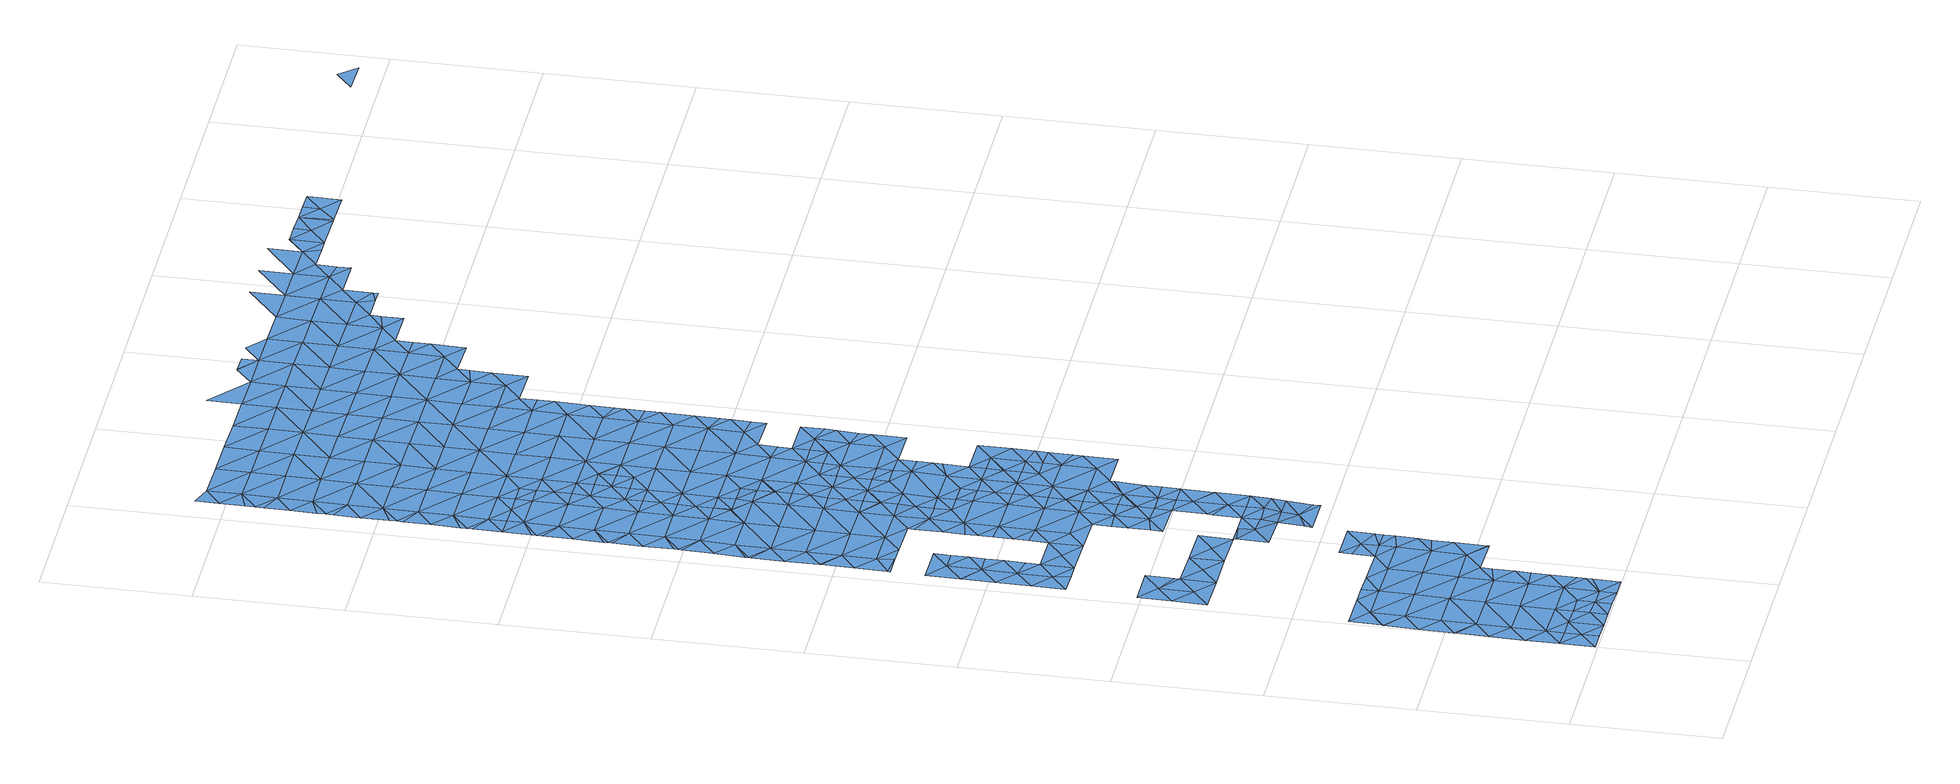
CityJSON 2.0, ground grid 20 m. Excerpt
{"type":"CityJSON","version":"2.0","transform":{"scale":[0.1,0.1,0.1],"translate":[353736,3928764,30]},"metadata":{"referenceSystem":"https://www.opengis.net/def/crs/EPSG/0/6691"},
"CityObjects":{
"waterbody1":{"type":"WaterBody","attributes":{"name":"4","class":"1140","function":"1","WaterBodyRiverFloodingRiskAttribute.description":"6","WaterBodyRiverFloodingRiskAttribute.rankOrg":"1","WaterBodyRiverFloodingRiskAttribute.adminType":"2","WaterBodyRiverFloodingRiskAttribute.scale":"L1"},"geometry":[{"type":"MultiSurface","lod":"1","boundaries":[[[0,1,2]],[[0,2,3]],[[4,1,0]],[[4,5,1]],[[4,6,5]],[[5,7,1]],[[8,7,5]],[[7,2,1]],[[9,0,3]],[[10,3,2]],[[9,3,11]],[[3,12,11]],[[10,12,3]]]}]},
"waterbody2":{"type":"WaterBody","attributes":{"name":"4","class":"1140","function":"1","WaterBodyRiverFloodingRiskAttribute.description":"6","WaterBodyRiverFloodingRiskAttribute.rankOrg":"2","WaterBodyRiverFloodingRiskAttribute.adminType":"2","WaterBodyRiverFloodingRiskAttribute.scale":"L1"},"geometry":[{"type":"MultiSurface","lod":"1","boundaries":[[[13,2,14]],[[8,5,15]],[[15,16,17]],[[18,19,20]],[[21,22,23]],[[2,7,14]],[[7,8,14]],[[24,22,21]],[[24,25,22]],[[25,13,22]],[[22,13,14]],[[22,14,23]],[[8,23,14]],[[15,23,8]],[[17,23,15]],[[26,23,17]],[[27,21,28]],[[27,28,29]],[[27,29,19]],[[20,19,30]],[[31,20,30]],[[32,33,20]],[[20,31,34]],[[20,34,32]],[[32,34,35]],[[36,37,38]],[[32,35,36]],[[32,36,38]],[[38,39,32]],[[39,40,41]],[[38,40,39]],[[42,40,38]],[[37,42,38]],[[37,43,42]],[[44,45,41]],[[45,39,41]],[[45,33,39]],[[46,33,45]],[[33,46,18]],[[47,18,46]],[[18,47,27]],[[27,47,24]],[[24,47,48]],[[47,49,48]],[[49,47,50]],[[51,50,46]],[[10,2,13]],[[6,52,5]],[[5,52,15]],[[15,52,53]],[[53,16,15]],[[45,54,51]],[[54,45,44]],[[32,39,33]],[[51,46,45]],[[33,18,20]],[[47,46,50]],[[18,27,19]],[[21,27,24]],[[24,48,25]],[[55,13,25]],[[56,23,26]],[[23,56,21]],[[57,21,56]],[[28,21,57]],[[51,58,59]],[[51,60,58]],[[54,60,51]],[[61,49,50]],[[62,49,61]],[[59,50,51]],[[63,50,59]],[[12,13,64]],[[10,13,12]],[[48,49,62]],[[61,50,63]],[[65,48,62]],[[48,65,66]],[[48,66,25]],[[66,55,25]],[[64,13,55]]]}]},
"waterbody3":{"type":"WaterBody","attributes":{"name":"4","class":"1140","function":"1","WaterBodyRiverFloodingRiskAttribute.description":"6","WaterBodyRiverFloodingRiskAttribute.rankOrg":"1","WaterBodyRiverFloodingRiskAttribute.adminType":"2","WaterBodyRiverFloodingRiskAttribute.scale":"L1"},"geometry":[{"type":"MultiSurface","lod":"1","boundaries":[[[67,68,69]],[[69,68,70]],[[71,67,72]],[[73,72,74]],[[75,76,74]],[[73,74,77]],[[78,72,73]],[[79,70,68]],[[71,79,67]],[[72,75,74]],[[79,68,67]],[[71,72,78]],[[71,78,79]],[[73,77,80]],[[81,77,74]],[[76,81,74]],[[78,73,80]]]}]},
"waterbody4":{"type":"WaterBody","attributes":{"name":"4","class":"1140","function":"1","WaterBodyRiverFloodingRiskAttribute.description":"6","WaterBodyRiverFloodingRiskAttribute.rankOrg":"1","WaterBodyRiverFloodingRiskAttribute.adminType":"2","WaterBodyRiverFloodingRiskAttribute.scale":"L1"},"geometry":[{"type":"MultiSurface","lod":"1","boundaries":[[[82,42,43]],[[42,82,83]],[[82,84,83]],[[83,84,85]],[[40,42,83]],[[40,83,86]],[[85,86,83]]]}]},
"waterbody5":{"type":"WaterBody","attributes":{"name":"4","class":"1140","function":"1","WaterBodyRiverFloodingRiskAttribute.description":"6","WaterBodyRiverFloodingRiskAttribute.rankOrg":"1","WaterBodyRiverFloodingRiskAttribute.adminType":"2","WaterBodyRiverFloodingRiskAttribute.scale":"L1"},"geometry":[{"type":"MultiSurface","lod":"1","boundaries":[[[87,88,70]],[[88,89,90]],[[91,89,92]],[[88,87,89]],[[87,92,89]],[[93,89,91]],[[93,90,89]]]}]},
"waterbody6":{"type":"WaterBody","attributes":{"name":"4","class":"1140","function":"1","WaterBodyRiverFloodingRiskAttribute.description":"6","WaterBodyRiverFloodingRiskAttribute.rankOrg":"1","WaterBodyRiverFloodingRiskAttribute.adminType":"2","WaterBodyRiverFloodingRiskAttribute.scale":"L1"},"geometry":[{"type":"MultiSurface","lod":"1","boundaries":[[[94,95,96]],[[94,91,97]],[[98,94,96]],[[97,95,94]],[[94,98,99]],[[94,99,100]],[[100,91,94]]]}]},
"waterbody7":{"type":"WaterBody","attributes":{"name":"4","class":"1140","function":"1","WaterBodyRiverFloodingRiskAttribute.description":"6","WaterBodyRiverFloodingRiskAttribute.rankOrg":"2","WaterBodyRiverFloodingRiskAttribute.adminType":"2","WaterBodyRiverFloodingRiskAttribute.scale":"L1"},"geometry":[{"type":"MultiSurface","lod":"1","boundaries":[[[93,101,90]],[[102,90,101]],[[101,103,102]],[[101,104,103]],[[100,104,101]],[[104,100,99]],[[101,93,100]],[[93,91,100]]]}]},
"waterbody8":{"type":"WaterBody","attributes":{"name":"4","class":"1140","function":"1","WaterBodyRiverFloodingRiskAttribute.description":"6","WaterBodyRiverFloodingRiskAttribute.rankOrg":"2","WaterBodyRiverFloodingRiskAttribute.adminType":"2","WaterBodyRiverFloodingRiskAttribute.scale":"L1"},"geometry":[{"type":"MultiSurface","lod":"1","boundaries":[[[105,106,107]],[[108,107,109]],[[110,111,108]],[[107,106,109]],[[110,108,109]],[[112,111,110]],[[113,112,110]],[[109,106,114]],[[114,115,109]],[[116,113,117]],[[117,118,119]],[[120,121,122]],[[123,124,125]],[[115,126,109]],[[113,110,117]],[[119,116,117]],[[125,124,127]],[[128,123,125]],[[120,129,121]],[[110,109,126]],[[117,130,118]],[[131,132,129]],[[133,130,134]],[[122,135,120]],[[136,137,138]],[[139,117,110]],[[133,118,130]],[[140,141,142]],[[143,136,138]],[[141,128,125]],[[140,128,141]],[[132,131,144]],[[127,145,125]],[[131,129,120]],[[110,126,146]],[[135,147,120]],[[148,149,150]],[[110,146,139]],[[149,134,130]],[[148,134,149]],[[151,152,144]],[[153,142,154]],[[155,156,143]],[[157,153,154]],[[131,151,144]],[[143,138,155]],[[142,141,154]],[[158,157,154]],[[151,159,152]],[[117,160,130]],[[138,161,155]],[[162,141,125]],[[163,145,164]],[[160,117,139]],[[165,125,145]],[[159,166,167]],[[147,168,120]],[[163,150,149]],[[164,150,163]],[[120,168,131]],[[169,158,170]],[[130,171,149]],[[172,156,155]],[[173,156,172]],[[141,174,154]],[[167,166,175]],[[158,154,170]],[[176,169,170]],[[177,173,172]],[[161,178,155]],[[160,179,130]],[[159,151,166]],[[171,180,149]],[[165,145,163]],[[131,181,151]],[[182,176,170]],[[183,176,182]],[[184,185,186]],[[187,168,147]],[[180,188,149]],[[185,177,172]],[[130,179,171]],[[184,177,185]],[[189,190,154]],[[168,181,131]],[[162,125,165]],[[191,183,182]],[[141,162,174]],[[189,154,174]],[[192,193,191]],[[194,175,166]],[[163,149,188]],[[195,175,194]],[[170,154,190]],[[155,196,172]],[[197,195,194]],[[198,199,197]],[[192,178,200]],[[201,202,163]],[[196,155,178]],[[160,139,203]],[[192,191,182]],[[204,186,185]],[[200,193,192]],[[163,188,201]],[[202,205,163]],[[194,198,197]],[[206,207,170]],[[199,198,208]],[[206,170,190]],[[165,163,205]],[[182,170,207]],[[209,171,179]],[[187,210,168]],[[166,151,211]],[[212,174,162]],[[203,213,160]],[[214,215,216]],[[160,213,179]],[[196,217,172]],[[196,178,192]],[[198,218,208]],[[165,219,162]],[[185,220,204]],[[221,216,215]],[[151,181,211]],[[222,165,205]],[[223,192,182]],[[224,221,215]],[[225,220,185]],[[226,208,218]],[[213,227,179]],[[228,181,168]],[[219,165,222]],[[179,229,209]],[[210,228,168]],[[230,226,218]],[[219,231,162]],[[232,225,185]],[[230,233,234]],[[235,210,236]],[[237,166,211]],[[185,172,232]],[[236,224,235]],[[194,166,238]],[[234,233,239]],[[229,179,227]],[[212,162,240]],[[241,196,192]],[[224,215,235]],[[182,207,223]],[[233,230,218]],[[214,242,215]],[[172,217,232]],[[162,231,240]],[[238,166,237]],[[198,194,238]],[[243,218,198]],[[235,228,210]],[[223,241,192]],[[239,244,245]],[[223,207,246]],[[211,181,247]],[[248,237,211]],[[232,249,225]],[[239,233,244]],[[250,233,218]],[[241,251,196]],[[243,198,238]],[[252,215,242]],[[253,225,249]],[[181,228,247]],[[254,249,242]],[[246,255,223]],[[254,253,249]],[[217,196,251]],[[235,215,252]],[[256,238,237]],[[235,257,228]],[[217,258,232]],[[259,241,223]],[[250,218,243]],[[233,260,244]],[[211,247,248]],[[261,259,223]],[[261,223,255]],[[250,260,233]],[[242,249,252]],[[262,261,255]],[[217,251,263]],[[256,237,248]],[[235,252,257]],[[257,264,228]],[[228,265,247]],[[266,241,259]],[[260,267,244]],[[249,232,258]],[[264,265,228]],[[251,241,268]],[[217,263,258]],[[268,241,266]],[[243,238,269]],[[247,265,248]],[[238,256,269]],[[243,270,250]],[[252,249,271]],[[268,272,251]],[[273,257,252]],[[249,258,271]],[[274,243,269]],[[250,270,260]],[[275,273,252]],[[275,252,271]],[[257,273,264]],[[276,267,260]],[[263,251,277]],[[278,269,256]],[[243,274,270]],[[248,265,279]],[[256,248,280]],[[281,272,268]],[[270,276,260]],[[277,251,272]],[[258,263,277]],[[282,265,264]],[[280,248,279]],[[271,258,283]],[[283,258,277]],[[274,269,278]],[[282,264,273]],[[256,280,278]],[[265,284,279]],[[274,285,270]],[[286,272,281]],[[267,276,287]],[[275,271,288]],[[277,272,289]],[[289,272,286]],[[290,265,282]],[[271,283,288]],[[291,274,278]],[[275,292,273]],[[270,285,276]],[[277,293,283]],[[294,277,289]],[[292,282,273]],[[295,278,280]],[[277,294,293]],[[265,290,284]],[[275,288,296]],[[274,291,285]],[[276,297,287]],[[293,298,283]],[[280,279,295]],[[285,297,276]],[[292,275,296]],[[299,290,282]],[[288,283,298]],[[279,284,295]],[[292,299,282]],[[300,296,288]],[[301,300,288]],[[288,298,301]],[[291,278,302]],[[290,303,284]],[[302,278,295]],[[291,304,285]],[[287,297,305]],[[306,296,300]],[[292,296,307]],[[296,306,307]],[[304,291,302]],[[290,299,303]],[[308,299,292]],[[309,284,303]],[[292,307,308]],[[295,310,302]],[[297,311,305]],[[295,284,310]],[[308,312,299]],[[285,304,313]],[[297,285,311]],[[312,314,299]],[[303,299,314]],[[284,309,310]],[[285,313,311]],[[311,315,305]],[[304,302,316]],[[303,317,309]],[[302,310,316]],[[303,314,317]],[[313,304,318]],[[309,319,310]],[[318,304,316]],[[317,319,309]],[[313,320,311]],[[320,315,311]],[[321,313,318]],[[314,322,317]],[[320,313,321]],[[323,324,315]],[[310,319,325]],[[316,310,326]],[[320,323,315]],[[322,327,317]],[[317,327,319]],[[318,316,326]],[[310,325,326]],[[327,328,319]],[[319,329,325]],[[321,318,330]],[[330,318,326]],[[331,320,321]],[[319,328,329]],[[325,332,326]],[[333,321,330]],[[320,331,323]],[[325,329,332]],[[321,333,331]],[[334,326,332]],[[330,335,333]],[[329,336,332]],[[337,323,338]],[[330,326,335]],[[323,331,338]],[[335,326,334]],[[339,337,338]],[[340,331,333]],[[341,334,332]],[[342,339,338]],[[340,338,331]],[[343,333,335]],[[332,336,341]],[[341,344,334]],[[340,333,343]],[[335,334,345]],[[345,334,344]],[[346,347,338]],[[340,346,338]],[[335,348,343]],[[348,335,345]],[[349,346,340]],[[345,350,348]],[[343,348,351]],[[340,343,349]],[[343,351,349]],[[348,352,351]],[[353,352,348]],[[348,350,353]],[[346,349,354]],[[351,352,355]],[[349,351,356]],[[357,355,352]],[[354,349,356]],[[351,355,356]],[[358,359,354]],[[357,360,355]],[[358,354,356]],[[360,361,355]],[[360,357,362]],[[356,355,361]],[[358,356,363]],[[356,361,363]],[[364,358,363]],[[361,365,363]],[[366,358,364]],[[367,368,363]],[[363,368,364]],[[367,363,365]],[[368,369,364]],[[369,370,364]],[[371,369,368]],[[372,369,371]],[[373,369,372]],[[369,373,374]],[[373,372,375]],[[376,375,372]],[[377,373,375]],[[375,378,377]],[[376,378,375]],[[379,378,376]],[[379,380,378]],[[381,378,380]],[[380,379,382]],[[382,383,380]],[[381,380,383]],[[384,385,386]]]}]},
"waterbody9":{"type":"WaterBody","attributes":{"name":"4","class":"1140","function":"1","WaterBodyRiverFloodingRiskAttribute.description":"6","WaterBodyRiverFloodingRiskAttribute.rankOrg":"1","WaterBodyRiverFloodingRiskAttribute.adminType":"2","WaterBodyRiverFloodingRiskAttribute.scale":"L1"},"geometry":[{"type":"MultiSurface","lod":"1","boundaries":[[[387,90,388]],[[105,389,390]],[[114,390,391]],[[102,103,388]],[[103,392,388]],[[388,392,390]],[[388,390,389]],[[114,106,390]],[[106,105,390]],[[388,389,387]],[[388,90,102]],[[391,390,392]]]}]},
"waterbody10":{"type":"WaterBody","attributes":{"name":"4","class":"1140","function":"1","WaterBodyRiverFloodingRiskAttribute.description":"6","WaterBodyRiverFloodingRiskAttribute.rankOrg":"1","WaterBodyRiverFloodingRiskAttribute.adminType":"2","WaterBodyRiverFloodingRiskAttribute.scale":"L1"},"geometry":[{"type":"MultiSurface","lod":"1","boundaries":[[[108,393,107]],[[107,393,105]],[[105,393,394]],[[395,394,393]],[[396,397,398]],[[398,399,396]],[[398,400,399]],[[401,402,403]],[[404,401,403]],[[405,406,407]],[[407,406,408]],[[407,408,409]],[[410,411,412]],[[413,412,414]],[[415,416,417]],[[418,413,414]],[[415,137,136]],[[161,138,418]],[[143,419,136]],[[173,420,156]],[[421,422,423]],[[422,421,424]],[[421,216,424]],[[214,216,425]],[[220,253,425]],[[225,253,220]],[[214,425,242]],[[253,242,425]],[[242,253,254]],[[204,220,425]],[[186,204,425]],[[186,425,216]],[[186,216,421]],[[156,420,419]],[[426,427,428]],[[428,429,430]],[[427,429,428]],[[416,415,427]],[[415,136,419]],[[236,210,187]],[[422,431,432]],[[433,431,422]],[[434,431,433]],[[422,432,435]],[[436,423,435]],[[437,423,436]],[[437,438,423]],[[439,438,437]],[[440,438,439]],[[441,397,442]],[[397,441,400]],[[400,441,443]],[[415,419,427]],[[427,419,429]],[[429,419,420]],[[429,420,438]],[[178,161,200]],[[183,414,176]],[[169,176,444]],[[444,412,411]],[[414,412,444]],[[414,444,176]],[[183,191,414]],[[418,414,191]],[[418,191,193]],[[143,156,419]],[[200,418,193]],[[138,137,418]],[[415,418,137]],[[418,415,413]],[[413,415,417]],[[413,417,412]],[[417,410,412]],[[410,409,411]],[[411,409,408]],[[445,446,408]],[[447,446,445]],[[446,447,128]],[[140,446,128]],[[200,161,418]],[[400,398,397]],[[397,448,442]],[[443,441,449]],[[450,451,452]],[[451,453,454]],[[430,429,440]],[[440,429,438]],[[423,422,435]],[[434,433,122]],[[135,122,433]],[[433,147,135]],[[433,422,424]],[[216,221,424]],[[140,142,446]],[[123,128,447]],[[445,455,447]],[[406,445,408]],[[451,450,453]],[[456,403,402]],[[457,456,402]],[[458,442,448]],[[458,452,442]],[[459,452,458]],[[456,457,396]],[[460,395,393]],[[461,462,463]],[[461,460,462]],[[462,460,393]],[[112,462,111]],[[133,134,464]],[[403,456,464]],[[464,465,403]],[[145,127,164]],[[466,447,455]],[[450,452,459]],[[148,465,134]],[[464,134,465]],[[118,133,464]],[[462,108,111]],[[108,462,393]],[[399,463,467]],[[468,467,463]],[[456,467,468]],[[467,456,396]],[[417,469,470]],[[471,421,423]],[[471,186,421]],[[184,186,471]],[[472,427,426]],[[221,224,424]],[[473,424,224]],[[473,433,424]],[[473,147,433]],[[187,147,473]],[[473,224,236]],[[236,187,473]],[[474,416,472]],[[416,474,475]],[[476,451,454]],[[477,451,476]],[[451,477,452]],[[478,452,477]],[[478,479,452]],[[441,480,449]],[[480,441,442]],[[184,471,177]],[[438,420,471]],[[471,420,177]],[[173,177,420]],[[444,158,169]],[[142,153,481]],[[481,153,157]],[[157,158,481]],[[444,481,158]],[[410,417,470]],[[410,470,482]],[[482,483,409]],[[482,409,410]],[[411,408,481]],[[481,408,446]],[[442,479,480]],[[479,442,452]],[[405,484,485]],[[483,486,409]],[[417,475,469]],[[417,416,475]],[[416,427,472]],[[438,471,423]],[[446,142,481]],[[444,411,481]],[[409,486,407]],[[484,407,486]],[[484,405,407]],[[487,488,466]],[[487,404,488]],[[404,403,488]],[[467,396,399]],[[464,456,468]],[[468,463,462]],[[468,113,116]],[[465,150,489]],[[164,489,150]],[[164,127,489]],[[403,465,488]],[[465,489,488]],[[124,488,489]],[[123,447,124]],[[447,466,488]],[[447,488,124]],[[127,124,489]],[[148,150,465]],[[464,468,118]],[[118,468,119]],[[116,119,468]],[[468,462,113]],[[112,113,462]]]}]},
"waterbody11":{"type":"WaterBody","attributes":{"name":"4","class":"1140","function":"1","WaterBodyRiverFloodingRiskAttribute.description":"6","WaterBodyRiverFloodingRiskAttribute.rankOrg":"1","WaterBodyRiverFloodingRiskAttribute.adminType":"2","WaterBodyRiverFloodingRiskAttribute.scale":"L1"},"geometry":[{"type":"MultiSurface","lod":"1","boundaries":[[[188,180,490]],[[180,171,490]],[[209,490,171]],[[209,491,490]],[[491,209,229]],[[490,491,492]],[[493,494,205]],[[201,493,202]],[[201,188,493]],[[205,202,493]],[[490,493,188]],[[490,492,493]],[[492,494,493]]]}]},
"waterbody12":{"type":"WaterBody","attributes":{"name":"4","class":"1140","function":"1","WaterBodyRiverFloodingRiskAttribute.description":"6","WaterBodyRiverFloodingRiskAttribute.rankOrg":"1","WaterBodyRiverFloodingRiskAttribute.adminType":"2","WaterBodyRiverFloodingRiskAttribute.scale":"L1"},"geometry":[{"type":"MultiSurface","lod":"1","boundaries":[[[495,496,255]],[[496,495,497]],[[498,496,497]],[[496,498,499]],[[259,496,499]],[[500,497,495]],[[501,500,495]],[[174,212,189]],[[206,190,502]],[[261,496,259]],[[262,496,261]],[[262,255,496]],[[495,255,502]],[[255,246,502]],[[246,207,502]],[[207,206,502]],[[503,501,495]],[[503,504,240]],[[190,189,504]],[[189,212,504]],[[503,505,501]],[[502,190,504]],[[212,240,504]],[[240,505,503]],[[503,495,502]],[[504,503,502]]]}]}
},
"vertices":[
[58,3,4],[87,26,4],[59,49,4],[30,27,4],[86,3,4],[115,25,4],[114,3,4],[87,48,4],[115,48,4],[30,4,4],[30,49,4],[1,4,4],[2,50,4],
[31,73,4],[87,72,4],[143,25,4],[172,39,4],[172,47,4],[146,209,4],[175,186,4],[203,209,4],[145,117,4],[88,118,4],[144,71,4],[89,164,4],[31,119,4],[172,59,4],[146,163,4],[174,140,4],[174,170,4],[231,185,4],[231,187,4],[204,255,5],[147,256,5],[232,231,4],[232,260,4],[232,278,5],[233,307,5],[205,301,5],[148,302,5],[177,324,5],[120,325,5],[205,324,5],[233,323,5],[90,326,5],[91,303,5],[90,257,5],[90,210,4],[32,165,4],[33,211,4],[34,258,5],[34,304,5],[143,2,4],[171,2,4],[63,326,5],[2,96,4],[173,94,4],[173,119,4],[6,283,5],[5,282,5],[6,327,5],[5,235,4],[4,189,4],[5,281,5],[2,94,4],[4,186,4],[3,143,4],
[123,557,9],[152,533,9],[181,556,9],[180,510,9],[95,534,9],[67,558,9],[38,535,9],[39,581,9],[67,566,9],[68,604,9],[10,559,9],[66,511,9],[123,511,9],[9,512,9],[11,604,9],
[233,334,5],[205,347,5],[234,370,5],[178,371,5],[177,354,5],
[180,506,10],[208,509,9],[208,486,10],[236,509,9],[235,462,8],[179,463,10],[236,484,9],
[263,439,5],[235,417,5],[292,416,5],[235,427,6],[292,426,5],[292,461,7],[264,462,7],
[264,485,10],[265,508,9],[293,508,9],[293,481,8],
[238,601,9],[266,600,9],[238,624,10],[238,647,10],[267,624,9],[267,670,9],[238,648,10],[239,671,10],[239,694,10],[295,600,9],[295,624,9],[239,717,10],[268,716,10],[240,740,10],[240,739,10],[53,1459,11],[25,1475,11],[24,1436,11],[186,902,10],[186,879,10],[214,902,10],[295,646,9],[214,879,10],[187,926,10],[25,1483,11],[269,762,10],[54,1506,11],[25,1491,11],[240,763,10],[241,786,10],[53,1436,11],[133,1158,11],[133,1157,11],[134,1157,11],[296,693,10],[187,949,11],[215,948,11],[187,972,11],[134,1180,11],[26,1530,11],[242,878,10],[296,686,10],[82,1435,11],[241,809,10],[270,809,10],[241,832,10],[55,1552,11],[26,1566,11],[187,972,10],[216,994,10],[162,1180,11],[134,1204,11],[188,995,10],[188,1018,10],[27,1575,11],[325,715,10],[162,1157,11],[272,947,11],[270,855,10],[242,855,10],[271,901,10],[56,1598,11],[27,1584,11],[110,1458,11],[188,1041,10],[217,1040,10],[298,785,10],[163,1227,11],[134,1227,11],[244,971,10],[27,1622,11],[189,1064,11],[135,1250,11],[190,1156,11],[325,761,10],[298,808,10],[111,1505,11],[217,1087,11],[189,1088,11],[135,1273,11],[164,1273,11],[135,1296,11],[110,1435,11],[298,831,10],[244,994,10],[244,1017,10],[190,1110,11],[218,1133,10],[190,1111,10],[56,1644,11],[28,1657,11],[219,1179,11],[28,1668,11],[57,1690,11],[28,1679,11],[190,1134,10],[298,832,10],[299,854,10],[352,692,10],[164,1295,11],[299,877,10],[245,1040,10],[245,1063,10],[29,1714,11],[326,785,10],[138,1435,11],[112,1551,11],[272,971,10],[353,738,10],[165,1342,11],[165,1365,11],[136,1342,11],[220,1226,11],[58,1736,11],[300,924,10],[192,1295,11],[137,1366,11],[300,912,10],[274,1086,10],[137,1389,11],[193,1295,11],[29,1748,11],[353,751,10],[167,1457,11],[354,784,10],[30,1760,11],[300,945,10],[220,1272,11],[59,1783,11],[30,1773,11],[166,1411,11],[137,1412,11],[112,1597,11],[113,1643,11],[30,1807,11],[301,970,10],[275,1132,11],[193,1342,11],[114,1690,11],[59,1829,11],[31,1839,11],[274,1063,10],[167,1504,11],[168,1550,11],[221,1318,11],[115,1736,11],[276,1178,11],[222,1364,11],[193,1318,11],[193,1341,11],[302,1062,11],[169,1596,11],[223,1410,11],[277,1271,11],[303,1109,11],[115,1782,11],[303,1086,11],[302,1063,11],[276,1225,11],[223,1456,11],[224,1503,11],[303,1128,11],[116,1828,11],[304,1154,11],[170,1643,11],[171,1735,11],[278,1317,11],[332,1177,11],[279,1409,11],[170,1689,11],[279,1363,11],[172,1781,11],[333,1224,11],[226,1642,11],[225,1549,11],[226,1595,11],[360,1153,11],[280,1455,11],[334,1270,11],[282,1548,11],[228,1734,11],[360,1173,11],[173,1827,11],[335,1316,11],[361,1200,11],[281,1502,11],[227,1688,11],[336,1409,11],[362,1247,11],[361,1214,11],[282,1594,11],[335,1362,11],[229,1780,11],[362,1292,11],[337,1455,11],[363,1339,11],[363,1313,11],[283,1641,11],[338,1501,11],[284,1687,11],[229,1826,11],[363,1352,11],[364,1385,11],[365,1431,11],[338,1547,11],[339,1593,11],[285,1779,11],[365,1453,11],[285,1733,11],[365,1477,11],[286,1825,11],[340,1640,11],[394,1500,11],[341,1686,11],[395,1546,11],[342,1778,11],[341,1732,11],[422,1476,11],[343,1824,11],[287,1871,11],[396,1592,11],[397,1639,11],[423,1523,11],[424,1553,11],[424,1569,11],[397,1685,11],[399,1778,11],[452,1591,11],[398,1731,11],[453,1638,11],[454,1684,11],[480,1568,11],[371,1847,11],[400,1824,11],[372,1847,11],[455,1777,11],[481,1614,11],[400,1846,11],[455,1730,11],[481,1637,11],[482,1661,11],[456,1823,11],[428,1846,11],[511,1683,11],[512,1776,11],[539,1660,11],[511,1729,11],[540,1705,11],[539,1690,11],[513,1822,11],[568,1728,11],[569,1775,11],[578,1705,11],[570,1821,11],[570,1867,11],[596,1711,11],[597,1751,11],[596,1704,11],[626,1774,11],[626,1820,11],[654,1750,11],[627,1866,11],[654,1769,11],[655,1797,11],[683,1819,11],[684,1865,11],[693,1796,11],[711,1796,11],[712,1841,11],[712,1842,11],[740,1818,11],[768,1795,11],[740,1841,11],[769,1840,11],[772,1795,11],[796,1817,11],[797,1840,11],[824,1794,11],[825,1839,11],[1159,1834,12],[1137,1858,12],[1109,1835,12],
[237,547,9],[265,532,9],[237,555,9],[266,578,9],[294,556,9],[294,554,9],
[210,625,10],[181,602,10],[182,618,10],[126,741,10],[70,742,10],[98,719,10],[126,696,10],[69,697,10],[128,814,10],[127,788,10],[156,811,10],[128,834,10],[48,928,10],[73,927,10],[45,951,10],[102,950,10],[46,997,10],[47,1043,10],[102,996,10],[103,1042,10],[104,1089,10],[161,1088,10],[105,1135,10],[48,1136,10],[47,1090,10],[161,1134,10],[105,1181,11],[106,1228,11],[108,1320,11],[52,1367,11],[51,1321,11],[109,1366,11],[164,1319,11],[21,1201,11],[49,1182,11],[21,1206,11],[50,1228,11],[21,1211,11],[24,1391,11],[24,1384,11],[53,1413,11],[24,1398,11],[23,1344,11],[22,1303,11],[22,1298,11],[50,1275,11],[22,1292,11],[21,1252,11],[41,720,10],[42,766,10],[47,697,10],[160,1041,10],[129,926,10],[158,949,10],[158,903,10],[70,761,10],[12,698,10],[72,835,10],[44,859,10],[43,813,10],[72,859,10],[72,881,10],[129,917,10],[155,764,10],[127,767,10],[71,789,10],[71,814,10],[182,648,10],[182,670,10],[211,671,10],[183,695,10],[212,763,10],[213,810,10],[129,880,10],[155,718,10],[211,717,10],[19,1110,10],[18,1067,10],[107,1274,11],[20,1159,11],[109,1412,11],[19,1118,10],[19,1114,10],[15,882,10],[15,836,10],[15,835,10],[14,790,10],[13,743,10],[159,995,10],[18,1020,10],[18,1018,10],[16,931,10],[16,928,10],[17,975,10],[128,851,10],[157,857,10],[214,856,10],
[326,808,10],[354,801,10],[355,831,10],[327,854,10],[355,876,10],
[330,1039,10],[331,1085,11],[358,1061,11],[359,1076,11],[359,1108,11],[358,1032,10],[358,1015,10],[273,1040,10],[329,993,10],[273,993,10],[357,969,10]
]}
